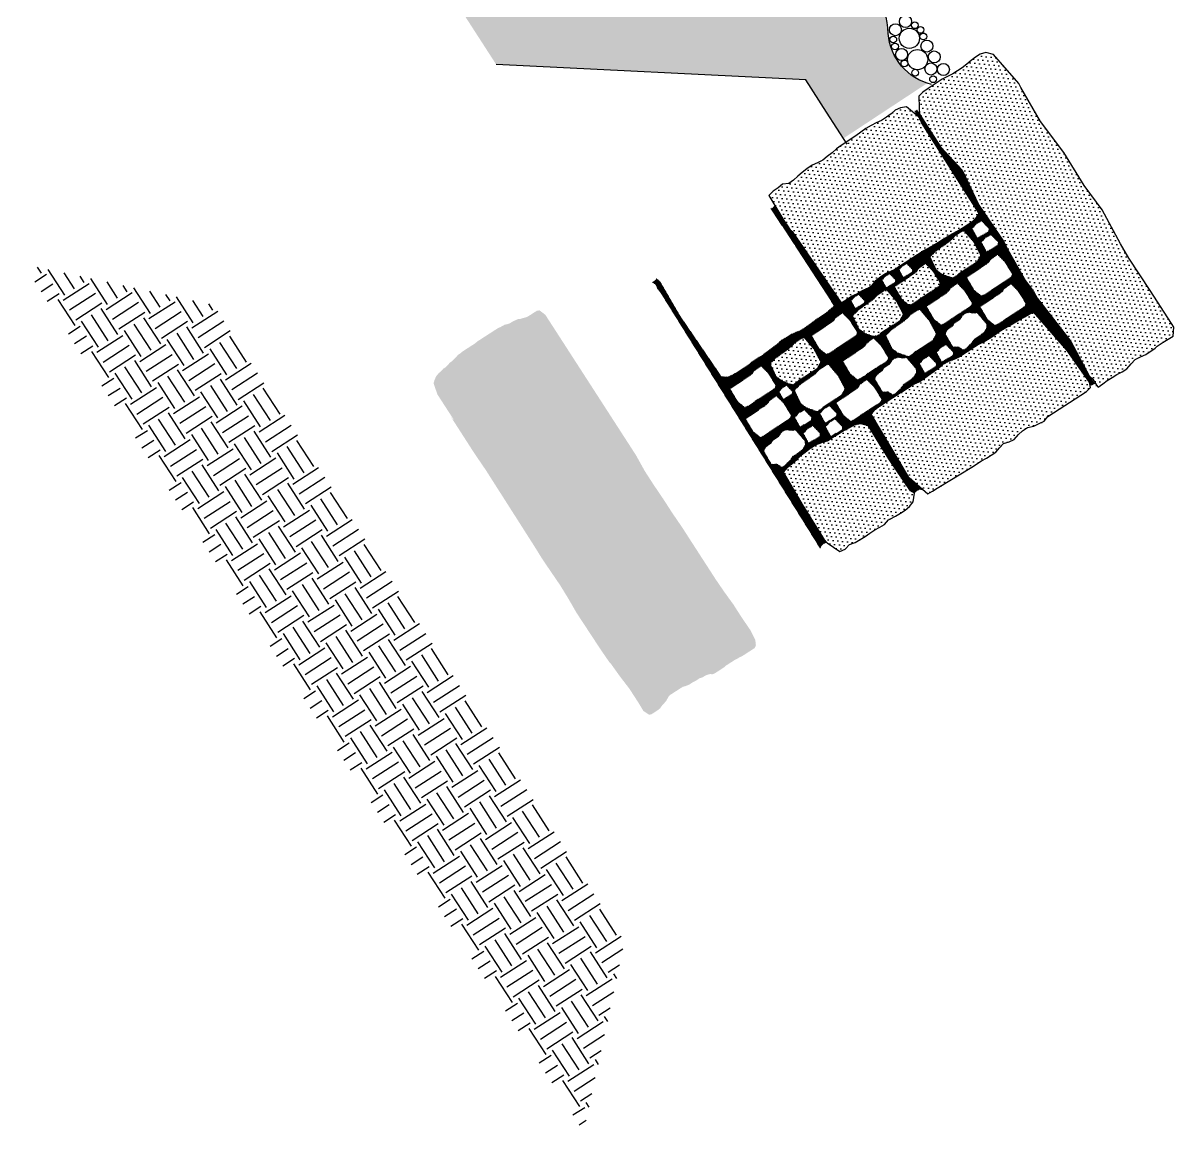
# Model space of a CAD drawing. Extents: x 1 to 1213870, y 9 to 1586095.
# Drawn here: x 606943.461 to 606945.132, y 793057.389 to 793058.998 of the extents above; entities that cross this region are included whole.
import ezdxf

# ---------------------------------------------------------------- set-up
doc = ezdxf.new("R2010")
doc.units = 0
doc.header["$LTSCALE"] = 10
doc.header["$MEASUREMENT"] = 0
doc.linetypes.add('ACAD_ISO02W100', pattern=[15, 12, -3])
for name, color, linetype in [('DT-GRAVEL', 253, 'Continuous'), ('L-SEC PAVE MID', 1, 'Continuous'), ('LA-DT-HATCH -SAND', 19, 'Continuous'), ('LA-DT-LINES', 1, 'Continuous'), ('LA-DT-PAVING', 40, 'Continuous'), ('LA-DT-PLAIN CONC-HATCH', 19, 'Continuous'), ('LA-DT-PLANTING-SOIL-HATCH', 85, 'Continuous'), ('ls-rocks', 251, 'Continuous')]:
    doc.layers.add(name, color=color, linetype=linetype)
pattern_1 = [(110.7061271151, (362029.863982, 195823.4091735), (-0.00695121039851, 0.00071330147596), [0, -0.00625])]

msp = doc.modelspace()

# ---------------------------------------------------------------- hatches: boundary and pattern name
at = {"layer": 'LA-DT-HATCH -SAND'}
h = msp.add_hatch(dxfattribs=at)
h.set_pattern_fill('DOTS', color=256, scale=0.1, angle=167.8381, style=0)
h.set_pattern_definition(pattern_1)
h.paths.add_polyline_path([(606945.0208, 793058.4692), (606945.0285, 793058.4748), (606945.0351, 793058.4796), (606945.0422, 793058.4837), (606945.0491, 793058.4881), (606945.0569, 793058.4921), (606945.0637, 793058.4965), (606945.0699, 793058.5037), (606945.0758, 793058.5097), (606945.0833, 793058.514), (606945.0909, 793058.5173), (606945.1047, 793058.5262), (606945.1076, 793058.5292), (606945.1162, 793058.5351), (606945.1233, 793058.5393), (606945.1306, 793058.5437), (606945.1319, 793058.5568), (606945.1283, 793058.5624), (606945.0975, 793058.6101), (606945.0665, 793058.6571), (606945.0542, 793058.6776), (606945.0275, 793058.7272), (606945.005, 793058.7577), (606944.885, 793058.6801), (606944.891, 793058.6682), (606944.9164, 793058.624), (606944.928, 793058.6085), (606944.9333, 793058.599), (606944.9402, 793058.5902), (606944.9822, 793058.5361), (606945.009, 793058.4862)])
h.paths.add_polyline_path([(606944.7619, 793058.8758), (606944.7622, 793058.866), (606944.793, 793058.8184), (606944.8242, 793058.7849), (606944.8487, 793058.734), (606944.8848, 793058.6805), (606944.885, 793058.6801), (606945.005, 793058.7577), (606945.0013, 793058.7626), (606944.9718, 793058.8103), (606944.9383, 793058.8556), (606944.9097, 793058.9046), (606944.9043, 793058.9132), (606944.8701, 793058.9525), (606944.8586, 793058.9554), (606944.8507, 793058.953), (606944.8439, 793058.9487), (606944.8374, 793058.9441), (606944.8311, 793058.9384), (606944.8245, 793058.9333), (606944.8108, 793058.9245), (606944.8031, 793058.9207), (606944.7955, 793058.9166), (606944.7806, 793058.907), (606944.7738, 793058.9022), (606944.7671, 793058.8979), (606944.7613, 793058.8921)])
h = msp.add_hatch(dxfattribs=at)
h.set_pattern_fill('DOTS', color=256, scale=0.1, angle=167.8381, style=0)
h.set_pattern_definition(pattern_1)
h.paths.add_polyline_path([(606944.5436, 793058.7481), (606944.5597, 793058.7212), (606944.5776, 793058.6955), (606944.6487, 793058.5924), (606944.6562, 793058.5963), (606944.6639, 793058.6017), (606944.6716, 793058.6053), (606944.6786, 793058.6098), (606944.6864, 793058.6131), (606944.6937, 793058.6173), (606944.6988, 793058.6247), (606944.7061, 793058.6303), (606944.7131, 793058.6349), (606944.7251, 793058.6401), (606944.7676, 793058.6676), (606944.7753, 793058.6717), (606944.7898, 793058.6801), (606944.7968, 793058.6847), (606944.8028, 793058.688), (606944.81, 793058.6923), (606944.8171, 793058.6963), (606944.8242, 793058.7004), (606944.831, 793058.705), (606944.8378, 793058.7094), (606944.8441, 793058.7145), (606944.8491, 793058.7216), (606944.7655, 793058.854), (606944.76, 793058.8632), (606944.7435, 793058.8765), (606944.7347, 793058.8754), (606944.7273, 793058.872), (606944.7213, 793058.8664), (606944.7147, 793058.8618), (606944.7071, 793058.8569), (606944.6994, 793058.8533), (606944.6921, 793058.8496), (606944.6847, 793058.8451), (606944.6771, 793058.8398), (606944.6702, 793058.8344), (606944.6488, 793058.8206), (606944.642, 793058.8157), (606944.6358, 793058.8099), (606944.6283, 793058.8046), (606944.6219, 793058.7991), (606944.6145, 793058.7952), (606944.6067, 793058.792), (606944.5989, 793058.7865), (606944.5923, 793058.7813), (606944.5859, 793058.7758), (606944.5797, 793058.77), (606944.5729, 793058.7652), (606944.5634, 793058.7644), (606944.557, 793058.7589), (606944.5501, 793058.7541)])
h = msp.add_hatch(dxfattribs=at)
h.set_pattern_fill('DOTS', color=256, scale=0.1, angle=167.8381, style=0)
h.set_pattern_definition(pattern_1)
h.paths.add_polyline_path([(606944.8486, 793058.6567), (606944.8497, 793058.6583), (606944.8511, 793058.6618), (606944.8412, 793058.6804), (606944.8276, 793058.6966), (606944.8242, 793058.696), (606944.8134, 793058.689), (606944.8109, 793058.6863), (606944.8087, 793058.6839), (606944.8052, 793058.6811), (606944.8022, 793058.6791), (606944.7987, 793058.6763), (606944.7935, 793058.673), (606944.7911, 793058.6709), (606944.7881, 793058.6689), (606944.7846, 793058.6661), (606944.7824, 793058.6637), (606944.78, 793058.6616), (606944.7779, 793058.6592), (606944.787, 793058.6401), (606944.7943, 793058.6347), (606944.7972, 793058.6334), (606944.8023, 793058.6313), (606944.8072, 793058.6299)], flags=17)
h.paths.add_polyline_path([(606944.8462, 793058.6523), (606944.8478, 793058.6554), (606944.8486, 793058.6567), (606944.8072, 793058.6299), (606944.8114, 793058.6287), (606944.8174, 793058.6326), (606944.8195, 793058.6351)])
h = msp.add_hatch(dxfattribs=at)
h.set_pattern_fill('DOTS', color=256, scale=0.1, angle=167.8381, style=0)
h.set_pattern_definition(pattern_1)
h.paths.add_polyline_path([(606944.7464, 793058.6296), (606944.7441, 793058.6275), (606944.7261, 793058.6159), (606944.7372, 793058.5971), (606944.7458, 793058.5902), (606944.7924, 793058.6203), (606944.7926, 793058.6209), (606944.7816, 793058.6388), (606944.7712, 793058.6492), (606944.7657, 793058.6457), (606944.7633, 793058.6436), (606944.7608, 793058.642), (606944.7591, 793058.6388), (606944.7568, 793058.6368), (606944.7545, 793058.6348)])
h.paths.add_polyline_path([(606944.7458, 793058.5902), (606944.7458, 793058.5902), (606944.7479, 793058.5887), (606944.7534, 793058.5914), (606944.7596, 793058.5954), (606944.7623, 793058.5977), (606944.7887, 793058.6148), (606944.7914, 793058.617), (606944.7924, 793058.6203)])
h = msp.add_hatch(dxfattribs=at)
h.set_pattern_fill('DOTS', color=256, scale=0.1, angle=167.8381, style=0)
h.set_pattern_definition(pattern_1)
h.paths.add_polyline_path([(606944.681, 793058.5873), (606944.6786, 793058.5852), (606944.6756, 793058.5833), (606944.6721, 793058.5805), (606944.6699, 793058.578), (606944.6676, 793058.576), (606944.6654, 793058.5735), (606944.6746, 793058.5544), (606944.6818, 793058.549), (606944.6819, 793058.5489), (606944.7349, 793058.5832), (606944.7287, 793058.5948), (606944.7151, 793058.6109), (606944.7118, 793058.6104), (606944.7009, 793058.6033), (606944.6984, 793058.6006), (606944.6962, 793058.5982), (606944.6927, 793058.5954), (606944.6897, 793058.5935), (606944.6862, 793058.5907)])
h.paths.add_polyline_path([(606944.6819, 793058.5489), (606944.6847, 793058.5477), (606944.6898, 793058.5457), (606944.6989, 793058.5431), (606944.7049, 793058.5469), (606944.707, 793058.5494), (606944.7337, 793058.5666), (606944.7353, 793058.5698), (606944.7372, 793058.5726), (606944.7386, 793058.5762), (606944.7349, 793058.5832)])
h = msp.add_hatch(dxfattribs=at)
h.set_pattern_fill('DOTS', color=256, scale=0.1, angle=167.8381, style=0)
h.set_pattern_definition(pattern_1)
h.paths.add_polyline_path([(606944.0867, 793058.4217), (606944.0822, 793058.4265), (606944.1126, 793058.3792), (606944.1178, 793058.3713), (606944.1326, 793058.3496), (606944.2025, 793058.24), (606944.2048, 793058.2363), (606944.3677, 793058.3416), (606944.3638, 793058.3476), (606944.3509, 793058.3708), (606944.2192, 793058.5747), (606944.2108, 793058.5812), (606944.2069, 793058.5807), (606944.194, 793058.5724), (606944.1907, 793058.571), (606944.1871, 793058.5701), (606944.183, 793058.5688), (606944.1791, 793058.5684), (606944.1753, 793058.5667), (606944.1715, 793058.5649), (606944.1685, 793058.563), (606944.1648, 793058.5613), (606944.1603, 793058.5605), (606944.1536, 793058.5568), (606944.1503, 793058.5554), (606944.1206, 793058.5362), (606944.117, 793058.5332), (606944.0987, 793058.5214), (606944.096, 793058.519), (606944.0921, 793058.5164), (606944.0898, 793058.5135), (606944.0871, 793058.5111), (606944.0838, 793058.5075), (606944.0808, 793058.5056), (606944.078, 793058.5024), (606944.0742, 793058.4985), (606944.0707, 793058.4963), (606944.0679, 793058.4931), (606944.0643, 793058.49), (606944.0608, 793058.4857), (606944.0584, 793058.4806), (606944.0569, 793058.4754), (606944.0624, 793058.4593)])
h.paths.add_polyline_path([(606944.3617, 793057.9996), (606944.3699, 793057.9942), (606944.3735, 793057.9951), (606944.3834, 793058.0015), (606944.3861, 793058.0039), (606944.3886, 793058.0076), (606944.3919, 793058.0112), (606944.3947, 793058.0144), (606944.3976, 793058.0198), (606944.3999, 793058.0227), (606944.4187, 793058.0348), (606944.4223, 793058.0357), (606944.4279, 793058.0379), (606944.4338, 793058.0418), (606944.4376, 793058.0435), (606944.4435, 793058.0474), (606944.4476, 793058.0486), (606944.4506, 793058.0505), (606944.4544, 793058.0523), (606944.458, 793058.0532), (606944.4622, 793058.0531), (606944.4655, 793058.0545), (606944.4789, 793058.0632), (606944.4815, 793058.0656), (606944.4944, 793058.0739), (606944.4987, 793058.076), (606944.5016, 793058.0779), (606944.5049, 793058.0793), (606944.5232, 793058.0911), (606944.5249, 793058.095), (606944.524, 793058.1029), (606944.5168, 793058.1172), (606944.5048, 793058.1347), (606944.4921, 793058.1545), (606944.4789, 793058.1727), (606944.4666, 793058.1907), (606944.4295, 793058.2481), (606944.4179, 793058.2661), (606944.4036, 793058.287), (606944.3905, 793058.3073), (606944.3766, 793058.3278), (606944.3677, 793058.3416), (606944.2048, 793058.2363), (606944.2152, 793058.2196), (606944.2278, 793058.2011), (606944.2407, 793058.1822), (606944.2533, 793058.1616), (606944.2642, 793058.1426), (606944.2995, 793058.0889), (606944.3125, 793058.07), (606944.3146, 793058.0679), (606944.328, 793058.0492), (606944.3413, 793058.0319), (606944.3538, 793058.0126)])
h = msp.add_hatch(dxfattribs=at)
h.set_pattern_fill('DOTS', color=256, scale=0.1, angle=167.8381, style=0)
h.set_pattern_definition(pattern_1)
h.paths.add_polyline_path([(606945.0107, 793058.4694), (606945.0093, 793058.4771), (606944.9768, 793058.5229), (606944.9281, 793058.5792), (606944.8778, 793058.5501), (606944.8708, 793058.5446), (606944.8633, 793058.5398), (606944.856, 793058.5355), (606944.8486, 793058.5321), (606944.8417, 793058.5277), (606944.8211, 793058.5144), (606944.8135, 793058.5104), (606944.8049, 793058.5073), (606944.7974, 793058.5034), (606944.7902, 793058.4973), (606944.7823, 793058.4917), (606944.7754, 793058.4868), (606944.7682, 793058.4816), (606944.7614, 793058.4772), (606944.754, 793058.4739), (606944.7042, 793058.4417), (606944.6973, 793058.4368), (606944.6916, 793058.4307), (606944.746, 793058.3396), (606944.7512, 793058.3352), (606944.7745, 793058.3148), (606944.7815, 793058.3188), (606944.7883, 793058.3232), (606944.8386, 793058.3538), (606944.8525, 793058.3627), (606944.8595, 793058.3668), (606944.8665, 793058.3708), (606944.8733, 793058.3752), (606944.8785, 793058.3819), (606944.8842, 793058.388), (606944.8928, 793058.3902), (606944.9001, 793058.3939), (606944.9062, 793058.4008), (606944.9121, 793058.4065), (606944.9192, 793058.4111), (606944.9283, 793058.4129), (606944.9362, 793058.4168), (606944.9436, 793058.4203), (606944.9489, 793058.4274), (606945.0047, 793058.4634)])
h = msp.add_hatch(dxfattribs=at)
h.set_pattern_fill('DOTS', color=256, scale=0.1, angle=167.8381, style=0)
h.set_pattern_definition(pattern_1)
h.paths.add_polyline_path([(606944.6182, 793058.5078), (606944.6089, 793058.5254), (606944.5952, 793058.5416), (606944.5919, 793058.541), (606944.581, 793058.534), (606944.5785, 793058.5313), (606944.5763, 793058.5289), (606944.5728, 793058.5261), (606944.5698, 793058.5241), (606944.5663, 793058.5213), (606944.5611, 793058.518), (606944.5587, 793058.5159), (606944.5557, 793058.5139), (606944.5522, 793058.5111), (606944.5501, 793058.5087), (606944.5477, 793058.5066), (606944.5455, 793058.5042), (606944.5547, 793058.4851), (606944.5619, 793058.4797), (606944.5649, 793058.4784), (606944.5697, 793058.4764)])
h.paths.add_polyline_path([(606944.6138, 793058.4973), (606944.6154, 793058.5004), (606944.6173, 793058.5033), (606944.6188, 793058.5068), (606944.6182, 793058.5078), (606944.5697, 793058.4764), (606944.5699, 793058.4763), (606944.579, 793058.4737), (606944.585, 793058.4776), (606944.5872, 793058.4801)])
h = msp.add_hatch(dxfattribs=at)
h.set_pattern_fill('DOTS', color=256, scale=0.1, angle=167.8381, style=0)
h.set_pattern_definition(pattern_1)
h.paths.add_polyline_path([(606944.7534, 793058.3033), (606944.7545, 793058.3125), (606944.7495, 793058.3195), (606944.7179, 793058.3658), (606944.6883, 793058.4135), (606944.6764, 793058.4168), (606944.6681, 793058.415), (606944.6572, 793058.4091), (606944.6361, 793058.3965), (606944.6293, 793058.392), (606944.6197, 793058.3891), (606944.6119, 793058.3861), (606944.6036, 793058.3807), (606944.5962, 793058.3751), (606944.5951, 793058.3743), (606944.5646, 793058.3465), (606944.5933, 793058.297), (606944.6236, 793058.249), (606944.6284, 793058.244), (606944.6469, 793058.2311), (606944.6543, 793058.2347), (606944.6607, 793058.2413), (606944.669, 793058.2442), (606944.6761, 793058.2484), (606944.6835, 793058.2532), (606944.6902, 793058.2579), (606944.6974, 793058.2626), (606944.7047, 793058.2664), (606944.7118, 793058.2706), (606944.7172, 793058.2774), (606944.7201, 793058.2788), (606944.7274, 793058.2827), (606944.735, 793058.2868), (606944.7418, 793058.2913), (606944.748, 793058.2966)])
at = {"layer": 'LA-DT-PLAIN CONC-HATCH'}
h = msp.add_hatch(dxfattribs=at)
h.set_pattern_fill('EARTH', color=256, scale=0.18, angle=-90)
h.set_pattern_definition([(212.86803, (606981.23504, 793044.3366), (-0.01337476, -0.06221829), [0.045, -0.045]), (212.86803, (606981.2442, 793044.322424), (-0.01337476, -0.06221829), [0.045, -0.045]), (212.86803, (606981.253357, 793044.30825), (-0.01337476, -0.06221829), [0.045, -0.045]), (302.86803, (606981.251686, 793044.300473), (0.06221829, -0.01337476), [0.045, -0.045]), (302.86803, (606981.23751, 793044.291315), (0.06221829, -0.01337476), [0.045, -0.045]), (302.86803, (606981.22334, 793044.282157), (0.06221829, -0.01337476), [0.045, -0.045])])
h.paths.add_polyline_path([(606944.3343, 793057.6651), (606943.7373, 793058.5891), (606943.4608, 793058.6485), (606944.2748, 793057.3886)])
at = {"layer": 'LA-DT-PLANTING-SOIL-HATCH', "ltscale": 0.5}
h = msp.add_hatch(dxfattribs=at)
h.set_pattern_fill('AR-SAND', color=256, scale=0.01, angle=309.4011, style=0)
h.set_pattern_definition([(289.76918, (606993.01508, 793029.229856), (0.0185447974, -0.005268044), [0, -0.0152, 0, -0.017, 0, -0.01625]), (259.76918, (606993.01508, 793029.229856), (0.021491104, -0.025451802), [0, -0.0082, 0, -0.0137, 0, -0.00525]), (219.76918, (606993.018825, 793029.241571), (-0.0094300756, -0.029679367), [0, -0.005, 0, -0.018, 0, -0.0235]), (209.76918, (606993.018825, 793029.241571), (-0.000795182, -0.031306211), [0, -0.0025, 0, -0.0118, 0, -0.0135])])
edge = h.paths.add_edge_path()
edge.add_line((606944.652, 793058.8309), (606944.7735, 793058.9109))
edge.add_arc((606944.7989, 793058.9889), 0.0821, 184.1039, 251.9814, ccw=False)
edge.add_arc((606944.5391, 793058.9733), 0.1782, 3.1527, 44.2446)
edge.add_arc((606945.6118, 793060.018), 1.3191, 205.6889, 224.2446, ccw=False)
edge.add_line((606944.423, 793059.4461), (606943.9973, 793059.1711))
edge.add_line((606943.9973, 793059.1711), (606944.1477, 793058.9383))
edge.add_line((606944.1477, 793058.9383), (606944.5972, 793058.9157))
edge.add_line((606944.5972, 793058.9157), (606944.6274, 793058.869))
edge.add_line((606944.6274, 793058.869), (606944.652, 793058.8309))
at = {"layer": 'ls-rocks', "linetype": 'ACAD_ISO02W100'}
h = msp.add_hatch(dxfattribs=at)
h.set_pattern_fill('ANSI31', color=256, scale=0.005, angle=-94.0191, style=0)
h.set_pattern_definition([(347.86803223829, (362014.98567095, 195832.98200026), (0.00013135254829, 0.00061104133089155), [])])
h.paths.add_polyline_path([(606944.9157, 793058.5878), (606944.913, 793058.5855), (606944.8865, 793058.5685), (606944.8838, 793058.5662), (606944.8776, 793058.5622), (606944.8721, 793058.5595), (606944.8701, 793058.561), (606944.8614, 793058.5679), (606944.8503, 793058.5867), (606944.8683, 793058.5983), (606944.8706, 793058.6003), (606944.8787, 793058.6056), (606944.881, 793058.6076), (606944.8834, 793058.6096), (606944.885, 793058.6127), (606944.8875, 793058.6144), (606944.8899, 793058.6164), (606944.8954, 793058.62), (606944.9058, 793058.6095), (606944.9168, 793058.5917)], flags=16)
h.paths.add_polyline_path([(606944.8933, 793058.6282), (606944.8669, 793058.6111), (606944.8642, 793058.6088), (606944.858, 793058.6048), (606944.8525, 793058.6021), (606944.8505, 793058.6036), (606944.8418, 793058.6105), (606944.8307, 793058.6293), (606944.8487, 793058.6409), (606944.851, 793058.643), (606944.8591, 793058.6482), (606944.8614, 793058.6502), (606944.8637, 793058.6522), (606944.8654, 793058.6553), (606944.8679, 793058.657), (606944.8703, 793058.659), (606944.8758, 793058.6626), (606944.8862, 793058.6521), (606944.8972, 793058.6343), (606944.896, 793058.6304)], flags=16)
h.paths.add_polyline_path([(606944.852, 793058.6808), (606944.8547, 793058.6827), (606944.8566, 793058.6855), (606944.8589, 793058.6876), (606944.8617, 793058.6888), (606944.8659, 793058.6917), (606944.8767, 793058.6806), (606944.876, 793058.6761), (606944.8683, 793058.6711), (606944.8655, 793058.6699), (606944.8631, 793058.6681), (606944.8598, 793058.6665)], flags=16)
h.paths.add_polyline_path([(606944.8464, 793058.6864), (606944.8386, 793058.7006), (606944.8413, 793058.7026), (606944.8432, 793058.7054), (606944.8455, 793058.7075), (606944.8483, 793058.7087), (606944.8525, 793058.7116), (606944.8633, 793058.7005), (606944.8627, 793058.6959), (606944.855, 793058.691), (606944.8522, 793058.6898), (606944.8497, 793058.688)], flags=16)
edge = h.paths.add_edge_path()
edge.add_arc((606944.7522, 793058.8807), 0.0108, 288.2048, 308.5017)
edge.add_line((606944.7589, 793058.8722), (606944.7622, 793058.866))
edge.add_line((606944.7622, 793058.866), (606944.793, 793058.8184))
edge.add_line((606944.793, 793058.8184), (606944.8242, 793058.7849))
edge.add_line((606944.8242, 793058.7849), (606944.8487, 793058.734))
edge.add_line((606944.8487, 793058.734), (606944.8848, 793058.6805))
edge.add_line((606944.8848, 793058.6805), (606944.885, 793058.6801))
edge.add_line((606944.885, 793058.6801), (606944.8486, 793058.6567))
edge.add_line((606944.8486, 793058.6567), (606944.8497, 793058.6583))
edge.add_line((606944.8497, 793058.6583), (606944.8511, 793058.6618))
edge.add_line((606944.8511, 793058.6618), (606944.8412, 793058.6804))
edge.add_line((606944.8412, 793058.6804), (606944.8276, 793058.6966))
edge.add_line((606944.8276, 793058.6966), (606944.8242, 793058.696))
edge.add_line((606944.8242, 793058.696), (606944.8134, 793058.689))
edge.add_line((606944.8134, 793058.689), (606944.8109, 793058.6863))
edge.add_line((606944.8109, 793058.6863), (606944.8087, 793058.6839))
edge.add_line((606944.8087, 793058.6839), (606944.8052, 793058.6811))
edge.add_line((606944.8052, 793058.6811), (606944.8022, 793058.6791))
edge.add_line((606944.8022, 793058.6791), (606944.7987, 793058.6763))
edge.add_line((606944.7987, 793058.6763), (606944.7935, 793058.673))
edge.add_line((606944.7935, 793058.673), (606944.7911, 793058.6709))
edge.add_line((606944.7911, 793058.6709), (606944.7881, 793058.6689))
edge.add_line((606944.7881, 793058.6689), (606944.7846, 793058.6661))
edge.add_line((606944.7846, 793058.6661), (606944.7824, 793058.6637))
edge.add_line((606944.7824, 793058.6637), (606944.78, 793058.6616))
edge.add_line((606944.78, 793058.6616), (606944.7779, 793058.6592))
edge.add_line((606944.7779, 793058.6592), (606944.787, 793058.6401))
edge.add_line((606944.787, 793058.6401), (606944.7943, 793058.6347))
edge.add_line((606944.7943, 793058.6347), (606944.7972, 793058.6334))
edge.add_line((606944.7972, 793058.6334), (606944.8023, 793058.6313))
edge.add_line((606944.8023, 793058.6313), (606944.8072, 793058.6299))
edge.add_line((606944.8072, 793058.6299), (606944.7928, 793058.6206))
edge.add_line((606944.7928, 793058.6206), (606944.7816, 793058.6388))
edge.add_line((606944.7816, 793058.6388), (606944.7712, 793058.6492))
edge.add_line((606944.7712, 793058.6492), (606944.7657, 793058.6457))
edge.add_line((606944.7657, 793058.6457), (606944.7633, 793058.6436))
edge.add_line((606944.7633, 793058.6436), (606944.7608, 793058.642))
edge.add_line((606944.7608, 793058.642), (606944.7511, 793058.6569))
edge.add_line((606944.7511, 793058.6569), (606944.7676, 793058.6676))
edge.add_line((606944.7676, 793058.6676), (606944.7753, 793058.6717))
edge.add_line((606944.7753, 793058.6717), (606944.7898, 793058.6801))
edge.add_line((606944.7898, 793058.6801), (606944.7968, 793058.6847))
edge.add_line((606944.7968, 793058.6847), (606944.8028, 793058.688))
edge.add_line((606944.8028, 793058.688), (606944.81, 793058.6923))
edge.add_line((606944.81, 793058.6923), (606944.8171, 793058.6963))
edge.add_line((606944.8171, 793058.6963), (606944.8242, 793058.7004))
edge.add_line((606944.8242, 793058.7004), (606944.831, 793058.705))
edge.add_line((606944.831, 793058.705), (606944.8378, 793058.7094))
edge.add_line((606944.8378, 793058.7094), (606944.8441, 793058.7145))
edge.add_line((606944.8441, 793058.7145), (606944.8491, 793058.7216))
edge.add_line((606944.8491, 793058.7216), (606944.7655, 793058.854))
edge.add_line((606944.7655, 793058.854), (606944.7556, 793058.8704))
edge = h.paths.add_edge_path()
edge.add_arc((606945.0168, 793058.4685), 0.00617, 88.0775, 140.9668)
edge.add_line((606945.012, 793058.4724), (606945.0093, 793058.4771))
edge.add_line((606945.0093, 793058.4771), (606944.9768, 793058.5229))
edge.add_line((606944.9768, 793058.5229), (606944.9281, 793058.5792))
edge.add_line((606944.9281, 793058.5792), (606944.8778, 793058.5501))
edge.add_line((606944.8778, 793058.5501), (606944.8708, 793058.5446))
edge.add_line((606944.8708, 793058.5446), (606944.8633, 793058.5398))
edge.add_line((606944.8633, 793058.5398), (606944.856, 793058.5355))
edge.add_line((606944.856, 793058.5355), (606944.8486, 793058.5321))
edge.add_line((606944.8486, 793058.5321), (606944.8416, 793058.5392))
edge.add_line((606944.8416, 793058.5392), (606944.8507, 793058.545))
edge.add_line((606944.8507, 793058.545), (606944.8532, 793058.5471))
edge.add_line((606944.8532, 793058.5471), (606944.8563, 793058.5496))
edge.add_line((606944.8563, 793058.5496), (606944.86, 793058.5558))
edge.add_line((606944.86, 793058.5558), (606944.8596, 793058.5622))
edge.add_line((606944.8596, 793058.5622), (606944.846, 793058.5782))
edge.add_line((606944.846, 793058.5782), (606944.8426, 793058.5775))
edge.add_line((606944.8426, 793058.5775), (606944.8388, 793058.5774))
edge.add_line((606944.8388, 793058.5774), (606944.8344, 793058.5784))
edge.add_line((606944.8344, 793058.5784), (606944.8311, 793058.5777))
edge.add_line((606944.8311, 793058.5777), (606944.8279, 793058.5766))
edge.add_line((606944.8279, 793058.5766), (606944.8251, 793058.5743))
edge.add_line((606944.8251, 793058.5743), (606944.8233, 793058.5712))
edge.add_line((606944.8233, 793058.5712), (606944.8213, 793058.5685))
edge.add_line((606944.8213, 793058.5685), (606944.8171, 793058.5657))
edge.add_line((606944.8171, 793058.5657), (606944.8131, 793058.5719))
edge.add_line((606944.8131, 793058.5719), (606944.8351, 793058.5861))
edge.add_line((606944.8351, 793058.5861), (606944.8378, 793058.5884))
edge.add_line((606944.8378, 793058.5884), (606944.8389, 793058.5922))
edge.add_line((606944.8389, 793058.5922), (606944.8279, 793058.6101))
edge.add_line((606944.8279, 793058.6101), (606944.8175, 793058.6206))
edge.add_line((606944.8175, 793058.6206), (606944.812, 793058.617))
edge.add_line((606944.812, 793058.617), (606944.8097, 793058.615))
edge.add_line((606944.8097, 793058.615), (606944.8071, 793058.6133))
edge.add_line((606944.8071, 793058.6133), (606944.8055, 793058.6102))
edge.add_line((606944.8055, 793058.6102), (606944.8031, 793058.6082))
edge.add_line((606944.8031, 793058.6082), (606944.8008, 793058.6061))
edge.add_line((606944.8008, 793058.6061), (606944.7927, 793058.6009))
edge.add_line((606944.7927, 793058.6009), (606944.7852, 793058.6125))
edge.add_line((606944.7852, 793058.6125), (606944.7887, 793058.6148))
edge.add_line((606944.7887, 793058.6148), (606944.7914, 793058.617))
edge.add_line((606944.7914, 793058.617), (606944.7924, 793058.6203))
edge.add_line((606944.7924, 793058.6203), (606944.8072, 793058.6299))
edge.add_line((606944.8072, 793058.6299), (606944.8114, 793058.6287))
edge.add_line((606944.8114, 793058.6287), (606944.8174, 793058.6326))
edge.add_line((606944.8174, 793058.6326), (606944.8195, 793058.6351))
edge.add_line((606944.8195, 793058.6351), (606944.8462, 793058.6523))
edge.add_line((606944.8462, 793058.6523), (606944.8478, 793058.6554))
edge.add_line((606944.8478, 793058.6554), (606944.8486, 793058.6567))
edge.add_line((606944.8486, 793058.6567), (606944.885, 793058.6801))
edge.add_line((606944.885, 793058.6801), (606944.891, 793058.6682))
edge.add_line((606944.891, 793058.6682), (606944.9164, 793058.624))
edge.add_line((606944.9164, 793058.624), (606944.928, 793058.6085))
edge.add_line((606944.928, 793058.6085), (606944.9333, 793058.599))
edge.add_line((606944.9333, 793058.599), (606944.9402, 793058.5902))
edge.add_line((606944.9402, 793058.5902), (606944.9822, 793058.5361))
edge.add_line((606944.9822, 793058.5361), (606945.009, 793058.4862))
edge.add_line((606945.009, 793058.4862), (606945.017, 793058.4746))
h = msp.add_hatch(dxfattribs=at)
h.set_pattern_fill('ANSI31', color=256, scale=0.005, angle=-94.0191, style=0)
h.set_pattern_definition([(347.86803223829, (362014.615888, 195832.85106826), (0.00013135254829, 0.00061104133089155), [])])
edge = h.paths.add_edge_path()
edge.add_line((606944.7676, 793058.3209), (606944.7628, 793058.325))
edge.add_line((606944.7628, 793058.325), (606944.746, 793058.3396))
edge.add_line((606944.746, 793058.3396), (606944.6916, 793058.4307))
edge.add_line((606944.6916, 793058.4307), (606944.6973, 793058.4368))
edge.add_line((606944.6973, 793058.4368), (606944.7042, 793058.4417))
edge.add_line((606944.7042, 793058.4417), (606944.754, 793058.4739))
edge.add_line((606944.754, 793058.4739), (606944.7614, 793058.4772))
edge.add_line((606944.7614, 793058.4772), (606944.7682, 793058.4816))
edge.add_line((606944.7682, 793058.4816), (606944.7754, 793058.4868))
edge.add_line((606944.7754, 793058.4868), (606944.7823, 793058.4917))
edge.add_line((606944.7823, 793058.4917), (606944.7902, 793058.4973))
edge.add_line((606944.7902, 793058.4973), (606944.7974, 793058.5034))
edge.add_line((606944.7974, 793058.5034), (606944.8049, 793058.5073))
edge.add_line((606944.8049, 793058.5073), (606944.8135, 793058.5104))
edge.add_line((606944.8135, 793058.5104), (606944.8211, 793058.5144))
edge.add_line((606944.8211, 793058.5144), (606944.8417, 793058.5277))
edge.add_line((606944.8417, 793058.5277), (606944.8486, 793058.5321))
edge.add_line((606944.8486, 793058.5321), (606944.8416, 793058.5392))
edge.add_line((606944.8416, 793058.5392), (606944.8395, 793058.5359))
edge.add_line((606944.8395, 793058.5359), (606944.8371, 793058.5329))
edge.add_line((606944.8371, 793058.5329), (606944.8342, 793058.5301))
edge.add_line((606944.8342, 793058.5301), (606944.8314, 793058.5269))
edge.add_line((606944.8314, 793058.5269), (606944.8288, 793058.5251))
edge.add_line((606944.8288, 793058.5251), (606944.8256, 793058.5241))
edge.add_line((606944.8256, 793058.5241), (606944.8188, 793058.5287))
edge.add_line((606944.8188, 793058.5287), (606944.8152, 793058.5283))
edge.add_line((606944.8152, 793058.5283), (606944.8111, 793058.5281))
edge.add_line((606944.8111, 793058.5281), (606944.8001, 793058.5467))
edge.add_line((606944.8001, 793058.5467), (606944.8012, 793058.5508))
edge.add_line((606944.8012, 793058.5508), (606944.8033, 793058.5535))
edge.add_line((606944.8033, 793058.5535), (606944.8057, 793058.5556))
edge.add_line((606944.8057, 793058.5556), (606944.8088, 793058.5575))
edge.add_line((606944.8088, 793058.5575), (606944.8112, 793058.5596))
edge.add_line((606944.8112, 793058.5596), (606944.8128, 793058.563))
edge.add_line((606944.8128, 793058.563), (606944.8171, 793058.5657))
edge.add_line((606944.8171, 793058.5657), (606944.8131, 793058.5719))
edge.add_line((606944.8131, 793058.5719), (606944.8086, 793058.569))
edge.add_line((606944.8086, 793058.569), (606944.8059, 793058.5668))
edge.add_line((606944.8059, 793058.5668), (606944.7997, 793058.5627))
edge.add_line((606944.7997, 793058.5627), (606944.7943, 793058.5601))
edge.add_line((606944.7943, 793058.5601), (606944.7922, 793058.5615))
edge.add_line((606944.7922, 793058.5615), (606944.7835, 793058.5684))
edge.add_line((606944.7835, 793058.5684), (606944.7724, 793058.5873))
edge.add_line((606944.7724, 793058.5873), (606944.7904, 793058.5989))
edge.add_line((606944.7904, 793058.5989), (606944.7927, 793058.6009))
edge.add_line((606944.7927, 793058.6009), (606944.7852, 793058.6125))
edge.add_line((606944.7852, 793058.6125), (606944.7623, 793058.5977))
edge.add_line((606944.7623, 793058.5977), (606944.7596, 793058.5954))
edge.add_line((606944.7596, 793058.5954), (606944.7534, 793058.5914))
edge.add_line((606944.7534, 793058.5914), (606944.7479, 793058.5887))
edge.add_line((606944.7479, 793058.5887), (606944.7458, 793058.5902))
edge.add_line((606944.7458, 793058.5902), (606944.7349, 793058.5832))
edge.add_line((606944.7349, 793058.5832), (606944.7386, 793058.5762))
edge.add_line((606944.7386, 793058.5762), (606944.7372, 793058.5726))
edge.add_line((606944.7372, 793058.5726), (606944.7353, 793058.5698))
edge.add_line((606944.7353, 793058.5698), (606944.7337, 793058.5666))
edge.add_line((606944.7337, 793058.5666), (606944.707, 793058.5494))
edge.add_line((606944.707, 793058.5494), (606944.7049, 793058.5469))
edge.add_line((606944.7049, 793058.5469), (606944.6989, 793058.5431))
edge.add_line((606944.6989, 793058.5431), (606944.6898, 793058.5457))
edge.add_line((606944.6898, 793058.5457), (606944.6847, 793058.5477))
edge.add_line((606944.6847, 793058.5477), (606944.6819, 793058.5489))
edge.add_line((606944.6819, 793058.5489), (606944.6182, 793058.5078))
edge.add_line((606944.6182, 793058.5078), (606944.6188, 793058.5068))
edge.add_line((606944.6188, 793058.5068), (606944.6173, 793058.5033))
edge.add_line((606944.6173, 793058.5033), (606944.6154, 793058.5004))
edge.add_line((606944.6154, 793058.5004), (606944.6138, 793058.4973))
edge.add_line((606944.6138, 793058.4973), (606944.5872, 793058.4801))
edge.add_line((606944.5872, 793058.4801), (606944.585, 793058.4776))
edge.add_line((606944.585, 793058.4776), (606944.579, 793058.4737))
edge.add_line((606944.579, 793058.4737), (606944.5696, 793058.4764))
edge.add_line((606944.5696, 793058.4764), (606944.4976, 793058.4297))
edge.add_line((606944.4976, 793058.4297), (606944.5948, 793058.274))
edge.add_line((606944.5948, 793058.274), (606944.6187, 793058.2356))
edge.add_arc((606944.6271, 793058.2358), 0.00834, 80.9142, 181.2237, ccw=False)
edge.add_line((606944.6284, 793058.244), (606944.6236, 793058.249))
edge.add_line((606944.6236, 793058.249), (606944.5933, 793058.297))
edge.add_line((606944.5933, 793058.297), (606944.5646, 793058.3466))
edge.add_line((606944.5646, 793058.3466), (606944.5705, 793058.3532))
edge.add_line((606944.5705, 793058.3532), (606944.5772, 793058.358))
edge.add_line((606944.5772, 793058.358), (606944.5833, 793058.3636))
edge.add_line((606944.5833, 793058.3636), (606944.5897, 793058.3701))
edge.add_line((606944.5897, 793058.3701), (606944.5962, 793058.3751))
edge.add_line((606944.5962, 793058.3751), (606944.6036, 793058.3807))
edge.add_line((606944.6036, 793058.3807), (606944.6119, 793058.3861))
edge.add_line((606944.6119, 793058.3861), (606944.6197, 793058.3891))
edge.add_line((606944.6197, 793058.3891), (606944.6293, 793058.392))
edge.add_line((606944.6293, 793058.392), (606944.6361, 793058.3965))
edge.add_line((606944.6361, 793058.3965), (606944.6453, 793058.402))
edge.add_line((606944.6453, 793058.402), (606944.6522, 793058.4064))
edge.add_line((606944.6522, 793058.4064), (606944.6598, 793058.4105))
edge.add_line((606944.6598, 793058.4105), (606944.6679, 793058.4149))
edge.add_line((606944.6679, 793058.4149), (606944.6764, 793058.4168))
edge.add_line((606944.6764, 793058.4168), (606944.6883, 793058.4135))
edge.add_line((606944.6883, 793058.4135), (606944.7179, 793058.3658))
edge.add_line((606944.7179, 793058.3658), (606944.7495, 793058.3195))
edge.add_line((606944.7495, 793058.3195), (606944.7552, 793058.3162))
edge.add_arc((606944.764, 793058.3114), 0.0101, 69.6973, 151.4213, ccw=False)
h.paths.add_polyline_path([(606944.6541, 793058.468), (606944.6527, 793058.4644), (606944.6508, 793058.4616), (606944.6492, 793058.4584), (606944.6225, 793058.4412), (606944.6204, 793058.4388), (606944.6144, 793058.4349), (606944.6053, 793058.4375), (606944.6002, 793058.4396), (606944.5973, 793058.4408), (606944.59, 793058.4463), (606944.5809, 793058.4654), (606944.583, 793058.4678), (606944.5854, 793058.4699), (606944.5876, 793058.4723), (606944.5911, 793058.4751), (606944.5941, 793058.4771), (606944.5965, 793058.4791), (606944.6017, 793058.4825), (606944.6052, 793058.4853), (606944.6082, 793058.4872), (606944.6117, 793058.49), (606944.6139, 793058.4925), (606944.6164, 793058.4952), (606944.6272, 793058.5022), (606944.6306, 793058.5028), (606944.6442, 793058.4866)], flags=16)
h.paths.add_polyline_path([(606944.6695, 793058.4665), (606944.6718, 793058.4685), (606944.6741, 793058.4705), (606944.6757, 793058.4737), (606944.6783, 793058.4753), (606944.6806, 793058.4774), (606944.6861, 793058.4809), (606944.6965, 793058.4705), (606944.7076, 793058.4526), (606944.7064, 793058.4487), (606944.7037, 793058.4465), (606944.6773, 793058.4294), (606944.6746, 793058.4271), (606944.6684, 793058.4231), (606944.6629, 793058.4204), (606944.6608, 793058.4219), (606944.6522, 793058.4288), (606944.6411, 793058.4476), (606944.6591, 793058.4592), (606944.6614, 793058.4613)], flags=16)
h.paths.add_polyline_path([(606944.662, 793058.489), (606944.6509, 793058.5078), (606944.6689, 793058.5194), (606944.6712, 793058.5215), (606944.6793, 793058.5267), (606944.6816, 793058.5287), (606944.684, 793058.5307), (606944.6856, 793058.5339), (606944.6881, 793058.5355), (606944.6905, 793058.5375), (606944.696, 793058.5411), (606944.7064, 793058.5306), (606944.7174, 793058.5128), (606944.7162, 793058.5089), (606944.7136, 793058.5067), (606944.6871, 793058.4896), (606944.6844, 793058.4873), (606944.6782, 793058.4833), (606944.6727, 793058.4806), (606944.6707, 793058.4821)], flags=16)
h.paths.add_polyline_path([(606944.6315, 793058.4433), (606944.6422, 793058.4322), (606944.6416, 793058.4276), (606944.6339, 793058.4227), (606944.6311, 793058.4215), (606944.6287, 793058.4197), (606944.6253, 793058.4181), (606944.6175, 793058.4323), (606944.6202, 793058.4343), (606944.6222, 793058.4371), (606944.6244, 793058.4392), (606944.6272, 793058.4404)], flags=16)
h.paths.add_polyline_path([(606944.6977, 793058.4814), (606944.6989, 793058.4855), (606944.7009, 793058.4883), (606944.7034, 793058.4903), (606944.7064, 793058.4923), (606944.7089, 793058.4944), (606944.7105, 793058.4978), (606944.7189, 793058.5032), (606944.7209, 793058.506), (606944.7228, 793058.5091), (606944.7256, 793058.5114), (606944.7287, 793058.5124), (606944.732, 793058.5132), (606944.7365, 793058.5122), (606944.7403, 793058.5123), (606944.7436, 793058.513), (606944.7573, 793058.497), (606944.7576, 793058.4906), (606944.754, 793058.4844), (606944.7508, 793058.4819), (606944.7483, 793058.4798), (606944.7393, 793058.4739), (606944.7371, 793058.4706), (606944.7347, 793058.4677), (606944.7318, 793058.4648), (606944.7291, 793058.4616), (606944.7264, 793058.4599), (606944.7233, 793058.4588), (606944.7165, 793058.4635), (606944.7129, 793058.4631), (606944.7088, 793058.4628)], flags=16)
h.paths.add_polyline_path([(606944.6398, 793058.4238), (606944.6505, 793058.4127), (606944.6499, 793058.4082), (606944.6422, 793058.4032), (606944.6394, 793058.402), (606944.637, 793058.4002), (606944.6336, 793058.3986), (606944.6258, 793058.4129), (606944.6285, 793058.4148), (606944.6305, 793058.4176), (606944.6327, 793058.4197), (606944.6355, 793058.4209)], flags=16)
h.paths.add_polyline_path([(606944.6057, 793058.4263), (606944.6051, 793058.4217), (606944.5974, 793058.4167), (606944.5946, 793058.4155), (606944.5922, 793058.4138), (606944.5888, 793058.4122), (606944.581, 793058.4264), (606944.5838, 793058.4284), (606944.5857, 793058.4312), (606944.5879, 793058.4332), (606944.5907, 793058.4345), (606944.595, 793058.4374)], flags=16)
h.paths.add_polyline_path([(606944.6074, 793058.4142), (606944.6182, 793058.4031), (606944.6175, 793058.3985), (606944.6098, 793058.3935), (606944.607, 793058.3923), (606944.6046, 793058.3905), (606944.6013, 793058.389), (606944.5935, 793058.4032), (606944.5962, 793058.4051), (606944.5981, 793058.408), (606944.6004, 793058.41), (606944.6031, 793058.4112)], flags=16)
h.paths.add_polyline_path([(606944.578, 793058.4637), (606944.5775, 793058.4601), (606944.5713, 793058.4561), (606944.5691, 793058.4551), (606944.5672, 793058.4537), (606944.5645, 793058.4524), (606944.5583, 793058.4638), (606944.5604, 793058.4654), (606944.562, 793058.4677), (606944.5638, 793058.4693), (606944.566, 793058.4703), (606944.5694, 793058.4726)], flags=16)
h.paths.add_polyline_path([(606944.7227, 793058.5259), (606944.7135, 793058.5449), (606944.7157, 793058.5474), (606944.718, 793058.5494), (606944.7202, 793058.5519), (606944.7237, 793058.5547), (606944.7267, 793058.5566), (606944.7291, 793058.5587), (606944.7343, 793058.5621), (606944.7378, 793058.5649), (606944.7408, 793058.5668), (606944.7443, 793058.5696), (606944.7465, 793058.5721), (606944.749, 793058.5748), (606944.7599, 793058.5818), (606944.7632, 793058.5824), (606944.7769, 793058.5662), (606944.7867, 793058.5476), (606944.7853, 793058.544), (606944.7834, 793058.5412), (606944.7818, 793058.538), (606944.7552, 793058.5208), (606944.753, 793058.5184), (606944.747, 793058.5145), (606944.7379, 793058.5171), (606944.7328, 793058.5191), (606944.7299, 793058.5204)], flags=16)
h.paths.add_polyline_path([(606944.5762, 793058.4292), (606944.575, 793058.4254), (606944.5723, 793058.4231), (606944.5459, 793058.406), (606944.5432, 793058.4038), (606944.537, 793058.3997), (606944.5315, 793058.397), (606944.5294, 793058.3985), (606944.5208, 793058.4054), (606944.5097, 793058.4242), (606944.5277, 793058.4359), (606944.53, 793058.4379), (606944.5381, 793058.4431), (606944.5404, 793058.4451), (606944.5427, 793058.4472), (606944.5443, 793058.4503), (606944.5469, 793058.4519), (606944.5492, 793058.454), (606944.5547, 793058.4575), (606944.5651, 793058.4471)], flags=16)
h.paths.add_polyline_path([(606944.596, 793058.3921), (606944.5964, 793058.3856), (606944.5927, 793058.3794), (606944.5896, 793058.3769), (606944.5871, 793058.3749), (606944.578, 793058.369), (606944.5759, 793058.3657), (606944.5735, 793058.3627), (606944.5706, 793058.3599), (606944.5678, 793058.3567), (606944.5651, 793058.3549), (606944.562, 793058.3539), (606944.5552, 793058.3585), (606944.5516, 793058.3581), (606944.5475, 793058.3579), (606944.5365, 793058.3765), (606944.5376, 793058.3806), (606944.5397, 793058.3833), (606944.5421, 793058.3854), (606944.5452, 793058.3874), (606944.5476, 793058.3894), (606944.5492, 793058.3928), (606944.5577, 793058.3983), (606944.5597, 793058.401), (606944.5615, 793058.4041), (606944.5643, 793058.4064), (606944.5675, 793058.4075), (606944.5708, 793058.4082), (606944.5752, 793058.4073), (606944.579, 793058.4073), (606944.5823, 793058.408)], flags=16)
h.paths.add_polyline_path([(606944.7622, 793058.5047), (606944.765, 793058.5066), (606944.7669, 793058.5095), (606944.7691, 793058.5115), (606944.7719, 793058.5127), (606944.7762, 793058.5157), (606944.7869, 793058.5045), (606944.7863, 793058.5), (606944.7786, 793058.495), (606944.7758, 793058.4938), (606944.7734, 793058.492), (606944.77, 793058.4904)], flags=16)
h.paths.add_polyline_path([(606944.7869, 793058.5209), (606944.7897, 793058.5229), (606944.7916, 793058.5257), (606944.7938, 793058.5278), (606944.7966, 793058.529), (606944.8009, 793058.5319), (606944.8116, 793058.5208), (606944.811, 793058.5162), (606944.8033, 793058.5113), (606944.8005, 793058.51), (606944.7981, 793058.5083), (606944.7947, 793058.5067)], flags=16)
h.paths.add_polyline_path([(606944.6057, 793058.5446), (606944.6236, 793058.5562), (606944.626, 793058.5583), (606944.634, 793058.5635), (606944.6364, 793058.5655), (606944.6387, 793058.5675), (606944.6403, 793058.5707), (606944.6429, 793058.5723), (606944.6452, 793058.5743), (606944.6507, 793058.5779), (606944.6611, 793058.5674), (606944.6721, 793058.5496), (606944.671, 793058.5457), (606944.6683, 793058.5435), (606944.6419, 793058.5264), (606944.6392, 793058.5241), (606944.6329, 793058.5201), (606944.6275, 793058.5174), (606944.6254, 793058.5189), (606944.6168, 793058.5258)], flags=16)
h.paths.add_polyline_path([(606944.5428, 793058.4904), (606944.5538, 793058.4726), (606944.5526, 793058.4687), (606944.5499, 793058.4665), (606944.5235, 793058.4494), (606944.5208, 793058.4471), (606944.5146, 793058.4431), (606944.5091, 793058.4404), (606944.507, 793058.4419), (606944.4984, 793058.4488), (606944.4873, 793058.4676), (606944.5053, 793058.4792), (606944.5076, 793058.4813), (606944.5157, 793058.4865), (606944.518, 793058.4885), (606944.5203, 793058.4905), (606944.522, 793058.4937), (606944.5245, 793058.4953), (606944.5269, 793058.4973), (606944.5324, 793058.5009)], flags=16)
h.paths.add_polyline_path([(606944.6628, 793058.5958), (606944.665, 793058.5973), (606944.6666, 793058.5996), (606944.6684, 793058.6012), (606944.6706, 793058.6022), (606944.674, 793058.6046), (606944.6826, 793058.5957), (606944.6821, 793058.592), (606944.6759, 793058.588), (606944.6737, 793058.5871), (606944.6718, 793058.5856), (606944.6691, 793058.5844)], flags=16)
h.paths.add_polyline_path([(606944.7141, 793058.6146), (606944.7078, 793058.626), (606944.71, 793058.6275), (606944.7116, 793058.6298), (606944.7134, 793058.6314), (606944.7156, 793058.6324), (606944.719, 793058.6348), (606944.7276, 793058.6259), (606944.7271, 793058.6222), (606944.7209, 793058.6182), (606944.7187, 793058.6173), (606944.7168, 793058.6159)], flags=16)
h.paths.add_polyline_path([(606944.7387, 793058.6294), (606944.7325, 793058.6408), (606944.7347, 793058.6423), (606944.7362, 793058.6446), (606944.738, 793058.6462), (606944.7403, 793058.6472), (606944.7437, 793058.6495), (606944.7523, 793058.6407), (606944.7518, 793058.637), (606944.7456, 793058.633), (606944.7434, 793058.6321), (606944.7414, 793058.6306)], flags=16)
edge = h.paths.add_edge_path()
edge.add_arc((606944.5469, 793058.7352), 0.00561, 263.8813, 332.1478)
edge.add_line((606944.5518, 793058.7326), (606944.5776, 793058.6955))
edge.add_line((606944.5776, 793058.6955), (606944.6487, 793058.5924))
edge.add_line((606944.6487, 793058.5924), (606944.6562, 793058.5963))
edge.add_line((606944.6562, 793058.5963), (606944.6639, 793058.6017))
edge.add_line((606944.6639, 793058.6017), (606944.6716, 793058.6053))
edge.add_line((606944.6716, 793058.6053), (606944.6786, 793058.6098))
edge.add_line((606944.6786, 793058.6098), (606944.6864, 793058.6131))
edge.add_line((606944.6864, 793058.6131), (606944.6937, 793058.6173))
edge.add_line((606944.6937, 793058.6173), (606944.6988, 793058.6247))
edge.add_line((606944.6988, 793058.6247), (606944.7061, 793058.6303))
edge.add_line((606944.7061, 793058.6303), (606944.7131, 793058.6349))
edge.add_line((606944.7131, 793058.6349), (606944.7251, 793058.6401))
edge.add_line((606944.7251, 793058.6401), (606944.7511, 793058.6569))
edge.add_line((606944.7511, 793058.6569), (606944.7608, 793058.642))
edge.add_line((606944.7608, 793058.642), (606944.7591, 793058.6388))
edge.add_line((606944.7591, 793058.6388), (606944.7568, 793058.6368))
edge.add_line((606944.7568, 793058.6368), (606944.7545, 793058.6348))
edge.add_line((606944.7545, 793058.6348), (606944.7464, 793058.6296))
edge.add_line((606944.7464, 793058.6296), (606944.7441, 793058.6275))
edge.add_line((606944.7441, 793058.6275), (606944.7261, 793058.6159))
edge.add_line((606944.7261, 793058.6159), (606944.7372, 793058.5971))
edge.add_line((606944.7372, 793058.5971), (606944.7458, 793058.5902))
edge.add_line((606944.7458, 793058.5902), (606944.7349, 793058.5832))
edge.add_line((606944.7349, 793058.5832), (606944.7287, 793058.5948))
edge.add_line((606944.7287, 793058.5948), (606944.7151, 793058.6109))
edge.add_line((606944.7151, 793058.6109), (606944.7118, 793058.6104))
edge.add_line((606944.7118, 793058.6104), (606944.7009, 793058.6033))
edge.add_line((606944.7009, 793058.6033), (606944.6984, 793058.6006))
edge.add_line((606944.6984, 793058.6006), (606944.6962, 793058.5982))
edge.add_line((606944.6962, 793058.5982), (606944.6927, 793058.5954))
edge.add_line((606944.6927, 793058.5954), (606944.6897, 793058.5935))
edge.add_line((606944.6897, 793058.5935), (606944.6862, 793058.5907))
edge.add_line((606944.6862, 793058.5907), (606944.681, 793058.5873))
edge.add_line((606944.681, 793058.5873), (606944.6786, 793058.5852))
edge.add_line((606944.6786, 793058.5852), (606944.6756, 793058.5833))
edge.add_line((606944.6756, 793058.5833), (606944.6721, 793058.5805))
edge.add_line((606944.6721, 793058.5805), (606944.6699, 793058.578))
edge.add_line((606944.6699, 793058.578), (606944.6676, 793058.576))
edge.add_line((606944.6676, 793058.576), (606944.6654, 793058.5735))
edge.add_line((606944.6654, 793058.5735), (606944.6746, 793058.5544))
edge.add_line((606944.6746, 793058.5544), (606944.6819, 793058.5489))
edge.add_line((606944.6819, 793058.5489), (606944.6182, 793058.5078))
edge.add_line((606944.6182, 793058.5078), (606944.6089, 793058.5254))
edge.add_line((606944.6089, 793058.5254), (606944.5952, 793058.5416))
edge.add_line((606944.5952, 793058.5416), (606944.5919, 793058.541))
edge.add_line((606944.5919, 793058.541), (606944.581, 793058.534))
edge.add_line((606944.581, 793058.534), (606944.5785, 793058.5313))
edge.add_line((606944.5785, 793058.5313), (606944.5763, 793058.5289))
edge.add_line((606944.5763, 793058.5289), (606944.5728, 793058.5261))
edge.add_line((606944.5728, 793058.5261), (606944.5698, 793058.5241))
edge.add_line((606944.5698, 793058.5241), (606944.5663, 793058.5213))
edge.add_line((606944.5663, 793058.5213), (606944.5611, 793058.518))
edge.add_line((606944.5611, 793058.518), (606944.5587, 793058.5159))
edge.add_line((606944.5587, 793058.5159), (606944.5557, 793058.5139))
edge.add_line((606944.5557, 793058.5139), (606944.5522, 793058.5111))
edge.add_line((606944.5522, 793058.5111), (606944.5501, 793058.5087))
edge.add_line((606944.5501, 793058.5087), (606944.5477, 793058.5066))
edge.add_line((606944.5477, 793058.5066), (606944.5455, 793058.5042))
edge.add_line((606944.5455, 793058.5042), (606944.5547, 793058.4851))
edge.add_line((606944.5547, 793058.4851), (606944.5619, 793058.4797))
edge.add_line((606944.5619, 793058.4797), (606944.5649, 793058.4784))
edge.add_line((606944.5649, 793058.4784), (606944.5697, 793058.4764))
edge.add_line((606944.5697, 793058.4764), (606944.4976, 793058.4297))
edge.add_line((606944.4976, 793058.4297), (606944.4948, 793058.4342))
edge.add_line((606944.4948, 793058.4342), (606944.4814, 793058.4556))
edge.add_line((606944.4814, 793058.4556), (606944.3866, 793058.6075))
edge.add_line((606944.3866, 793058.6075), (606944.3816, 793058.6139))
edge.add_line((606944.3816, 793058.6139), (606944.38, 793058.6185))
edge.add_line((606944.38, 793058.6185), (606944.3749, 793058.6223))
edge.add_arc((606944.3709, 793058.6326), 0.011, 291.403, 330.612)
edge.add_line((606944.3805, 793058.6272), (606944.3858, 793058.6227))
edge.add_line((606944.3858, 793058.6227), (606944.4147, 793058.5731))
edge.add_line((606944.4147, 793058.5731), (606944.4748, 793058.485))
edge.add_line((606944.4748, 793058.485), (606944.4845, 793058.4849))
edge.add_line((606944.4845, 793058.4849), (606944.4921, 793058.4881))
edge.add_line((606944.4921, 793058.4881), (606944.513, 793058.5016))
edge.add_line((606944.513, 793058.5016), (606944.5194, 793058.5066))
edge.add_line((606944.5194, 793058.5066), (606944.5347, 793058.5165))
edge.add_line((606944.5347, 793058.5165), (606944.5429, 793058.5225))
edge.add_line((606944.5429, 793058.5225), (606944.5499, 793058.5279))
edge.add_line((606944.5499, 793058.5279), (606944.5564, 793058.5328))
edge.add_line((606944.5564, 793058.5328), (606944.5624, 793058.5384))
edge.add_line((606944.5624, 793058.5384), (606944.5696, 793058.5422))
edge.add_line((606944.5696, 793058.5422), (606944.5764, 793058.5466))
edge.add_line((606944.5764, 793058.5466), (606944.5914, 793058.5531))
edge.add_line((606944.5914, 793058.5531), (606944.5982, 793058.5575))
edge.add_line((606944.5982, 793058.5575), (606944.6059, 793058.5632))
edge.add_line((606944.6059, 793058.5632), (606944.6123, 793058.5683))
edge.add_line((606944.6123, 793058.5683), (606944.6261, 793058.5773))
edge.add_line((606944.6261, 793058.5773), (606944.6324, 793058.5823))
edge.add_line((606944.6324, 793058.5823), (606944.6388, 793058.5879))
edge.add_line((606944.6388, 793058.5879), (606944.5812, 793058.6771))
edge.add_line((606944.5812, 793058.6771), (606944.5496, 793058.7245))
edge.add_line((606944.5496, 793058.7245), (606944.5463, 793058.7296))

# ---------------------------------------------------------------- linework, layer by layer
at = {"layer": 'DT-GRAVEL'}
for centre, radius in [((606944.7421, 793059.0004, 0), 0.00874), ((606944.7275, 793058.9886, 0), 0.00874), ((606944.7477, 793058.9761, 0), 0.0147), ((606944.7557, 793058.9951, 0), 0.00492), ((606944.7639, 793058.9883, 0), 0.00492), ((606944.7243, 793058.9744, 0), 0.00492), ((606944.768, 793058.9789, 0), 0.00492), ((606944.7732, 793058.9649, 0), 0.00874), ((606944.7269, 793058.9643, 0), 0.00492), ((606944.7365, 793058.9526, 0), 0.00874), ((606944.7597, 793058.9452, 0), 0.0147), ((606944.7839, 793058.9491, 0), 0.00874), ((606944.7405, 793058.9397, 0), 0.00492), ((606944.779, 793058.9316, 0), 0.00874), ((606944.7971, 793058.9309, 0), 0.00874), ((606944.7561, 793058.9262, 0), 0.00492), ((606944.7822, 793058.9167, 0), 0.00492)]:
    msp.add_circle(centre, radius, dxfattribs=at)
at = {"layer": 'L-SEC PAVE MID', "elevation": 0}
for points in [[(606944.6274, 793058.869), (606944.5972, 793058.9157), (606944.1477, 793058.9383)], [(606944.6574, 793058.8226), (606944.6274, 793058.869)]]:
    msp.add_lwpolyline(points, dxfattribs=at)
at = {"layer": 'LA-DT-LINES', "elevation": 0}
msp.add_lwpolyline([(606944.7798, 793058.9091, -0.326828), (606944.7171, 793058.9831, 0.181243), (606944.6668, 793059.0976, -0.081539), (606944.4221, 793059.448)], format="xyb", dxfattribs=at)
at = {"layer": 'LA-DT-PAVING', "elevation": 0}
for points in [[(606945.0195, 793058.4728), (606945.0217, 793058.4699), (606945.0285, 793058.4748), (606945.0351, 793058.4796), (606945.0422, 793058.4837), (606945.0491, 793058.4881), (606945.0569, 793058.4921), (606945.0637, 793058.4965), (606945.0699, 793058.5037), (606945.0758, 793058.5097), (606945.0833, 793058.514), (606945.0909, 793058.5173), (606945.1047, 793058.5262), (606945.1076, 793058.5292), (606945.1162, 793058.5351), (606945.1233, 793058.5393), (606945.1306, 793058.5437), (606945.1319, 793058.5568), (606945.1283, 793058.5624), (606945.0975, 793058.6101), (606945.0665, 793058.6571), (606945.0542, 793058.6776), (606945.0275, 793058.7272), (606945.0013, 793058.7626), (606944.9718, 793058.8103), (606944.9383, 793058.8556), (606944.9097, 793058.9046), (606944.9068, 793058.9103), (606944.8701, 793058.9525), (606944.8586, 793058.9554), (606944.8507, 793058.953), (606944.8439, 793058.9487), (606944.8374, 793058.9441), (606944.8311, 793058.9384), (606944.8245, 793058.9333), (606944.8108, 793058.9245), (606944.8031, 793058.9207), (606944.7955, 793058.9166), (606944.7806, 793058.907), (606944.7738, 793058.9022), (606944.7671, 793058.8979), (606944.7613, 793058.8921), (606944.7619, 793058.8758), (606944.7622, 793058.866), (606944.793, 793058.8184), (606944.8242, 793058.7849), (606944.8487, 793058.734), (606944.8848, 793058.6805), (606944.891, 793058.6682), (606944.9164, 793058.624), (606944.928, 793058.6085)], [(606944.8028, 793058.688), (606944.81, 793058.6923), (606944.8171, 793058.6963), (606944.8242, 793058.7004), (606944.831, 793058.705), (606944.8378, 793058.7094), (606944.8441, 793058.7145), (606944.8491, 793058.7216), (606944.7655, 793058.854), (606944.7636, 793058.8602), (606944.7435, 793058.8765), (606944.7347, 793058.8754), (606944.7273, 793058.872), (606944.7213, 793058.8664), (606944.7147, 793058.8618), (606944.7071, 793058.8569), (606944.6994, 793058.8533), (606944.6921, 793058.8496), (606944.6847, 793058.8451), (606944.6771, 793058.8398), (606944.6702, 793058.8344), (606944.6488, 793058.8206), (606944.642, 793058.8157), (606944.6358, 793058.8099), (606944.6283, 793058.8046), (606944.6219, 793058.7991), (606944.6145, 793058.7952), (606944.6067, 793058.792), (606944.5989, 793058.7865), (606944.5923, 793058.7813), (606944.5859, 793058.7758), (606944.5797, 793058.77), (606944.5729, 793058.7652), (606944.5634, 793058.7644), (606944.557, 793058.7589), (606944.5501, 793058.7541), (606944.5436, 793058.7481), (606944.5726, 793058.6998), (606944.5776, 793058.6955), (606944.6487, 793058.5924), (606944.6562, 793058.5963), (606944.6639, 793058.6017), (606944.6716, 793058.6053), (606944.6786, 793058.6098), (606944.6864, 793058.6131), (606944.6937, 793058.6173), (606944.6988, 793058.6247), (606944.7061, 793058.6303), (606944.7131, 793058.6349), (606944.7251, 793058.6401), (606944.7676, 793058.6676), (606944.7753, 793058.6717), (606944.7898, 793058.6801), (606944.7968, 793058.6847), (606944.8028, 793058.688)], [(606944.928, 793058.6085), (606944.9333, 793058.599)], [(606944.9333, 793058.599), (606944.9402, 793058.5902)], [(606944.9402, 793058.5902), (606944.9822, 793058.5361), (606945.009, 793058.4862), (606945.0143, 793058.4814), (606945.0195, 793058.4728)], [(606944.9283, 793058.4129), (606944.9362, 793058.4168), (606944.9436, 793058.4203), (606944.9489, 793058.4274), (606945.0047, 793058.4634), (606945.0107, 793058.4694), (606945.0093, 793058.4771), (606944.9768, 793058.5229), (606944.9281, 793058.5792), (606944.8778, 793058.5501), (606944.8708, 793058.5446), (606944.8633, 793058.5398), (606944.856, 793058.5355), (606944.8486, 793058.5321), (606944.8417, 793058.5277), (606944.8211, 793058.5144), (606944.8135, 793058.5104), (606944.8049, 793058.5073), (606944.7974, 793058.5034), (606944.7902, 793058.4973), (606944.7823, 793058.4917), (606944.7754, 793058.4868), (606944.7682, 793058.4816), (606944.7614, 793058.4772), (606944.754, 793058.4739), (606944.7042, 793058.4417), (606944.6973, 793058.4368), (606944.6916, 793058.4307), (606944.746, 793058.3396), (606944.7512, 793058.3352), (606944.7745, 793058.3148), (606944.7815, 793058.3188), (606944.7883, 793058.3232), (606944.8386, 793058.3538), (606944.8525, 793058.3627), (606944.8595, 793058.3668), (606944.8665, 793058.3708), (606944.8733, 793058.3752), (606944.8785, 793058.3819), (606944.8842, 793058.388), (606944.8928, 793058.3902), (606944.9001, 793058.3939), (606944.9062, 793058.4008), (606944.9121, 793058.4065), (606944.9192, 793058.4111), (606944.9283, 793058.4129)], [(606944.7201, 793058.2788), (606944.7274, 793058.2827), (606944.735, 793058.2868), (606944.7418, 793058.2913), (606944.748, 793058.2966), (606944.7534, 793058.3033), (606944.755, 793058.3158), (606944.7495, 793058.3195), (606944.7179, 793058.3658), (606944.6883, 793058.4135), (606944.6764, 793058.4168), (606944.6679, 793058.4149), (606944.6598, 793058.4105), (606944.6522, 793058.4064), (606944.6453, 793058.402), (606944.6361, 793058.3965), (606944.6293, 793058.392), (606944.6197, 793058.3891), (606944.6119, 793058.3861), (606944.6036, 793058.3807), (606944.5962, 793058.3751), (606944.5897, 793058.3701), (606944.5833, 793058.3636), (606944.5772, 793058.358), (606944.5705, 793058.3532), (606944.5646, 793058.3466), (606944.5933, 793058.297), (606944.6236, 793058.249), (606944.6284, 793058.244), (606944.6469, 793058.2311), (606944.6543, 793058.2347), (606944.6607, 793058.2413), (606944.669, 793058.2442), (606944.6761, 793058.2484), (606944.6835, 793058.2532), (606944.6902, 793058.2579), (606944.6974, 793058.2626), (606944.7047, 793058.2664), (606944.7118, 793058.2706), (606944.7172, 793058.2774), (606944.7201, 793058.2788)]]:
    msp.add_lwpolyline(points, dxfattribs=at)

doc.saveas('drawing.dxf')
